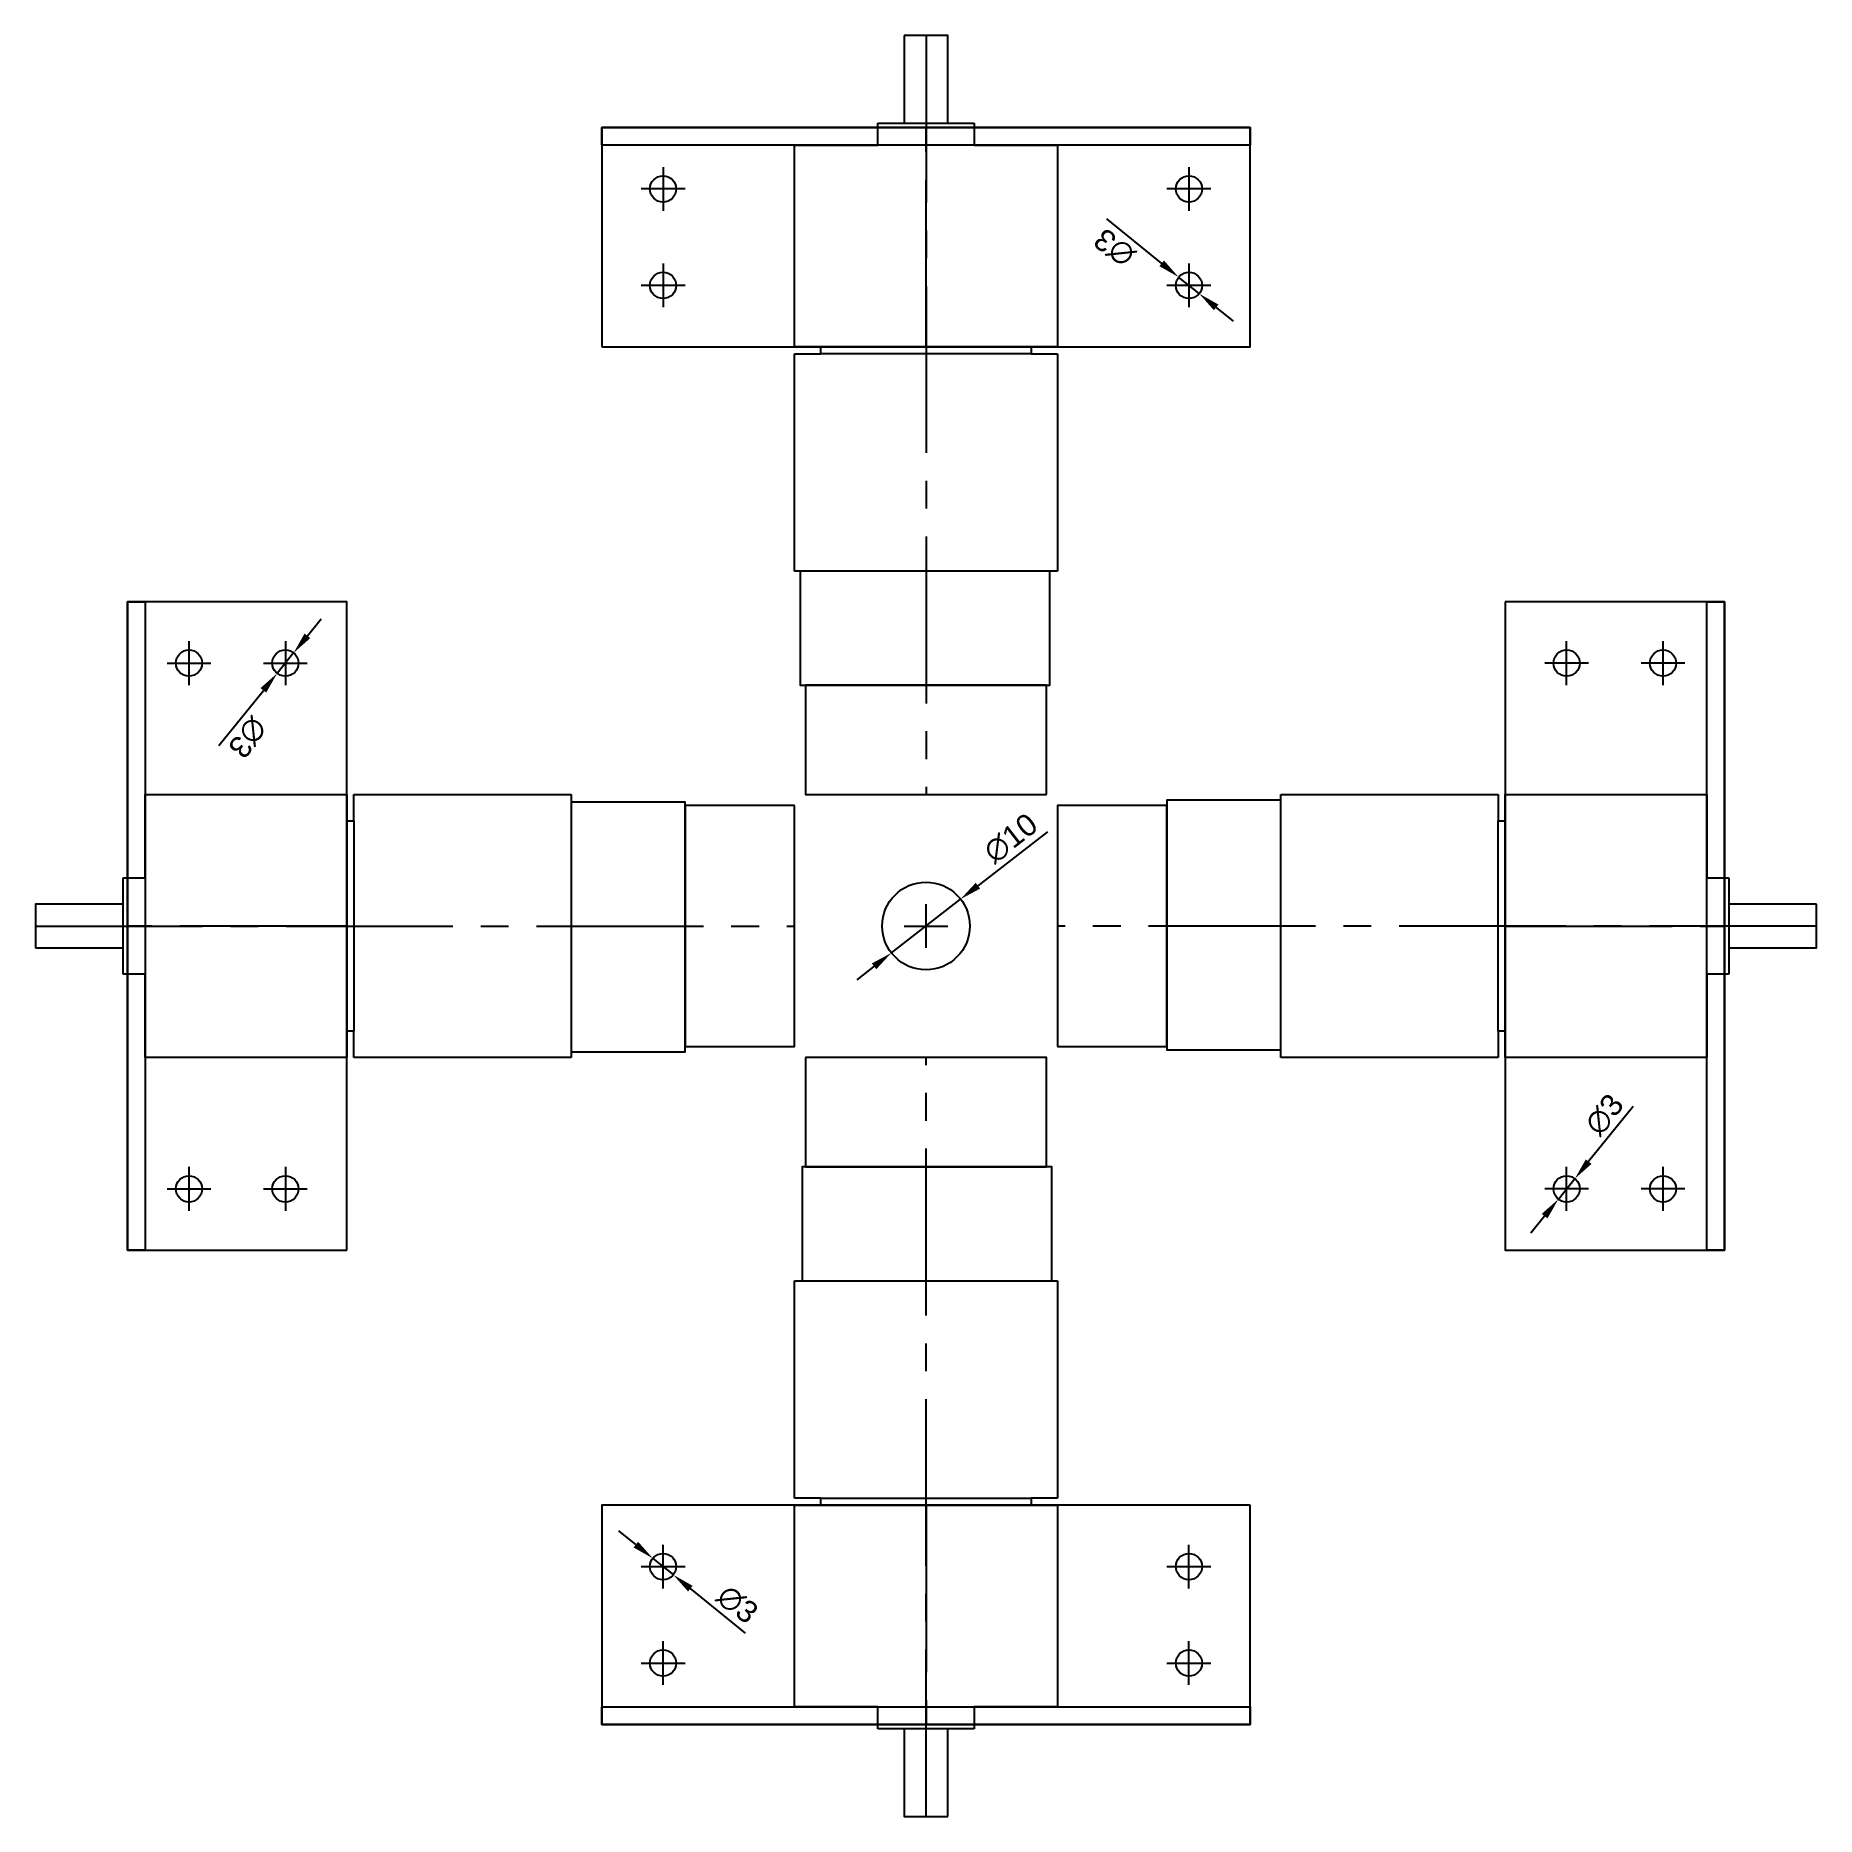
# Model space of a CAD drawing. Header units: millimetres. Extents: x 48 to 252, y 48 to 252.
import ezdxf

# ---------------------------------------------------------------- set-up
doc = ezdxf.new("R2010")
doc.units = ezdxf.units.MM
doc.linetypes.add('CENTER2', pattern=[28.575, 19.05, -3.175, 3.175, -3.175])
doc.styles.get("Standard").update_dxf_attribs({"font": 'arial.ttf'})
doc.dimstyles.new('ISO-25', dxfattribs={"dimtxt": 2.5, "dimasz": 2.5, "dimexe": 1.25, "dimexo": 0.625, "dimtad": 1, "dimtxsty": 'Standard', "dimcen": 2.5, "dimadec": 0, "dimazin": 0, "dimtfac": 1, "dimtmove": 0, "dimatfit": 3, "dimfxl": 1, "dimarcsym": 0})

# ---------------------------------------------------------------- blocks, each defined once
blk = doc.blocks.new('A$C3C101D47')
at = {"linetype": 'Continuous'}
for p, q in [((0, 5.5), (0, 15)), ((0, 15), (23, 15)), ((23, 15), (23, -15)), ((23.8, 12), (23.8, 15)), ((23.8, 15), (48.6, 15)), ((48.6, 15), (48.6, -15)), ((23, 0), (23, 12)), ((23, 12), (23.8, 12)), ((23.8, 12), (23.8, -12)), ((-2.5, 0), (-2.5, 5.5)), ((-2.5, 5.5), (0, 5.5)), ((0, 5.5), (0, -5.5)), ((-2.5, -5.5), (-2.5, 0)), ((0, -5.5), (-2.5, -5.5)), ((0, -15), (0, -5.5)), ((23.8, -12), (23, -12)), ((23.8, -15), (23.8, -12)), ((23, -15), (0, -15)), ((48.6, -15), (23.8, -15))]:
    blk.add_line(p, q, dxfattribs=at)
at = {"linetype": 'CENTER2'}
blk.add_line((-12.5, 0), (74.1, 0), dxfattribs=at)
at = {"linetype": 'Continuous'}
for points in [[(48.6, -14.375), (61.6, -14.375), (61.6, 14.125), (48.6, 14.125)], [(74.1, 13.75), (61.6, 13.75), (61.6, -13.75), (74.1, -13.75)], [(-12.5, -2.5), (-2.5, -2.5), (-2.5, 2.5), (-12.5, 2.5)]]:
    blk.add_lwpolyline(points, close=True, dxfattribs=at)
blk = doc.blocks.new('A$C024C7333')
at = {"linetype": 'CENTER2'}
blk.add_line((0, 0), (0, 25), dxfattribs=at)
for points in [[(-37, 0), (37, 0), (37, 25), (-37, 25)], [(-37, 25), (37, 25), (37, 23), (-37, 23)]]:
    blk.add_lwpolyline(points, close=True)
for centre in [(-30, 18), (30, 18), (-30, 7), (30, 7)]:
    blk.add_circle(centre, 1.5)
blk = doc.blocks.new('*D8')
at = {"color": 0, "linetype": 'Continuous', "lineweight": -2}
for p, q in [((-33.11, 18.51), (-35.06, 20.08)), ((-31.17, 16.94), (-28.83, 15.06)), ((-20.58, 8.39), (-26.89, 13.49))]:
    blk.add_line(p, q, dxfattribs=at)
at = {"color": 0, "linetype": 'Continuous'}
for points in [[(-32.85, 18.84), (-33.37, 18.19), (-31.17, 16.94)], [(-26.63, 13.81), (-27.15, 13.16), (-28.83, 15.06)]]:
    blk.add_solid(points, dxfattribs=at)
at = {"layer": 'Defpoints', "color": 0, "linetype": 'Continuous'}
for p in [(-31.17, 16.94), (-28.83, 15.06)]:
    blk.add_point(p, dxfattribs=at)
at = {"color": 0, "linetype": 'Continuous', "insert": (-21.52, 11.69), "char_height": 2.5, "attachment_point": 5, "rotation": 321.0826}
blk.add_mtext('∅3', dxfattribs=at)
blk = doc.blocks.new('*D11')
at = {"color": 0, "linetype": 'Continuous', "lineweight": -2}
for p, q in [((163.85, 160.76), (155.92, 154.6)), ((146.05, 146.93), (153.95, 153.07)), ((144.08, 145.4), (142.1, 143.87))]:
    blk.add_line(p, q, dxfattribs=at)
at = {"color": 0, "linetype": 'Continuous'}
for points in [[(155.67, 154.93), (156.18, 154.27), (153.95, 153.07)], [(143.82, 145.73), (144.33, 145.07), (146.05, 146.93)]]:
    blk.add_solid(points, dxfattribs=at)
at = {"layer": 'Defpoints', "color": 0, "linetype": 'Continuous'}
for p in [(153.95, 153.07), (146.05, 146.93)]:
    blk.add_point(p, dxfattribs=at)
at = {"color": 0, "linetype": 'Continuous', "insert": (159.67, 160.01), "char_height": 2.5, "attachment_point": 5, "rotation": 37.8419}
blk.add_mtext('∅10', dxfattribs=at)
blk = doc.blocks.new('A$C3E460A35')
at = {"linetype": 'Continuous'}
for p, q in [((-30, 13.5), (-30, 18.5)), ((30, 13.5), (30, 18.5)), ((-32.5, 16), (-27.5, 16)), ((27.5, 16), (32.5, 16)), ((-30, 2.5), (-30, 7.5)), ((30, 2.5), (30, 7.5)), ((-32.5, 5), (-27.5, 5)), ((27.5, 5), (32.5, 5))]:
    blk.add_line(p, q, dxfattribs=at)
at = {"linetype": 'CENTER2', "rotation": 180}
blk.add_blockref('A$C024C7333', (0, 23), dxfattribs=at)
at = {"linetype": 'Continuous'}
dim = blk.add_diameter_dim_2p(p1=(-31.167, 16.942), p2=(-28.833, 15.058), dimstyle='ISO-25', dxfattribs=at)
dim.commit()
dim.dimension.update_dxf_attribs({"geometry": '*D8', "text_midpoint": (-21.522, 11.689)})

msp = doc.modelspace()

# ---------------------------------------------------------------- linework, layer by layer
at = {"linetype": 'Continuous'}
for p, q in [((150, 147.5), (150, 152.5)), ((147.5, 150), (152.5, 150))]:
    msp.add_line(p, q, dxfattribs=at)
msp.add_circle((150, 150), 5, dxfattribs=at)

# ---------------------------------------------------------------- block references
for name, p, rotation in [('A$C3C101D47', (150, 239.1), 270), ('A$C3E460A35', (150, 239.1), 180), ('A$C3E460A35', (60.9, 150), 270), ('A$C3E460A35', (239.1, 150), 90), ('A$C3C101D47', (239.1, 150), 180), ('A$C3C101D47', (150, 60.9), 90)]:
    msp.add_blockref(name, p, dxfattribs=dict(at, rotation=rotation))
for name, p in [('A$C3C101D47', (60.9, 150)), ('A$C3E460A35', (150, 60.9))]:
    msp.add_blockref(name, p, dxfattribs=at)

# ---------------------------------------------------------------- dimensions: what is measured, and where the dimension line sits
dim = msp.add_diameter_dim_2p(p1=(146.051, 146.933), p2=(153.949, 153.067), dimstyle='ISO-25', dxfattribs=at)
dim.commit()
dim.dimension.update_dxf_attribs({"geometry": '*D11', "text_midpoint": (159.666, 160.005)})

doc.saveas('drawing.dxf')
